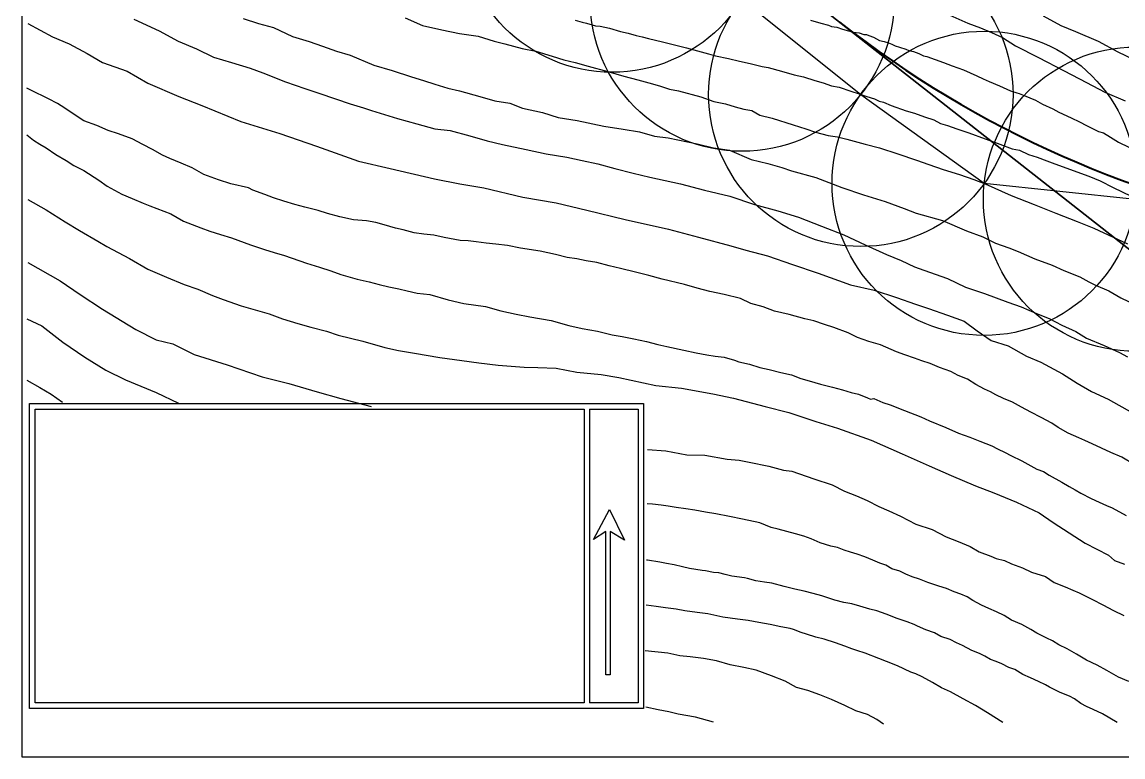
# Model space of a CAD drawing. Header units: millimetres. Extents: x 19067981 to 38137102, y 2652003 to 2652615.
# Drawn here: x 19068098.21 to 19068111.38, y 2652507.49 to 2652516.28 of the extents above; entities that cross this region are included whole.
import ezdxf

# ---------------------------------------------------------------- set-up
doc = ezdxf.new("R2010")
doc.units = ezdxf.units.MM
doc.layers.add('kurp', color=94, linetype='Continuous')

msp = doc.modelspace()

# ---------------------------------------------------------------- linework, layer by layer
at = {"color": 2, "lineweight": 35}
msp.add_line((19068098.658, 2652523.612), (19068114.499, 2652511.165), dxfattribs=at)
for points in [[(19068098.214, 2652527.698), (19068126.733, 2652527.698), (19068126.733, 2652507.485), (19068098.214, 2652507.485), (19068098.214, 2652527.698)], [(19068099.55, 2652516.315), (19068099.853, 2652516.175), (19068100.081, 2652516.05), (19068100.299, 2652515.957), (19068100.504, 2652515.858), (19068100.719, 2652515.793), (19068100.944, 2652515.726), (19068101.092, 2652515.67), (19068101.363, 2652515.564), (19068101.595, 2652515.483), (19068101.765, 2652515.427), (19068101.962, 2652515.36), (19068102.138, 2652515.302), (19068102.297, 2652515.251), (19068102.395, 2652515.222), (19068102.704, 2652515.123), (19068102.936, 2652515.06), (19068103.152, 2652515.002), (19068103.336, 2652514.982), (19068103.57, 2652514.919), (19068103.776, 2652514.858), (19068103.959, 2652514.812), (19068104.245, 2652514.755), (19068104.484, 2652514.701), (19068104.73, 2652514.661), (19068104.912, 2652514.622), (19068105.102, 2652514.582), (19068105.305, 2652514.526), (19068105.525, 2652514.47), (19068105.723, 2652514.421), (19068106.088, 2652514.341), (19068106.376, 2652514.268), (19068106.681, 2652514.194), (19068106.974, 2652514.096), (19068107.253, 2652514.019), (19068107.499, 2652513.946), (19068107.774, 2652513.836), (19068108.044, 2652513.731), (19068108.297, 2652513.612), (19068108.554, 2652513.498), (19068108.728, 2652513.426), (19068108.886, 2652513.351), (19068109, 2652513.31), (19068109.282, 2652513.211), (19068109.498, 2652513.106), (19068109.724, 2652513.03), (19068110.005, 2652512.926), (19068110.164, 2652512.871), (19068110.348, 2652512.791), (19068110.5, 2652512.731), (19068110.652, 2652512.653), (19068110.817, 2652512.577), (19068110.945, 2652512.498), (19068111.156, 2652512.408), (19068111.339, 2652512.325), (19068111.437, 2652512.272)], [(19068102.797, 2652516.331), (19068103.004, 2652516.238), (19068103.236, 2652516.187), (19068103.447, 2652516.143), (19068103.668, 2652516.11), (19068103.86, 2652516.05), (19068103.989, 2652516.018), (19068104.197, 2652515.962), (19068104.357, 2652515.931), (19068104.554, 2652515.871), (19068104.693, 2652515.827), (19068104.828, 2652515.796), (19068104.984, 2652515.752), (19068105.222, 2652515.687), (19068105.41, 2652515.631), (19068105.578, 2652515.588), (19068105.71, 2652515.55), (19068105.837, 2652515.514), (19068105.956, 2652515.475), (19068106.067, 2652515.454), (19068106.334, 2652515.382), (19068106.488, 2652515.327), (19068106.629, 2652515.3), (19068106.742, 2652515.264), (19068106.845, 2652515.236), (19068106.943, 2652515.221), (19068107.039, 2652515.166), (19068107.185, 2652515.128), (19068107.436, 2652515.047), (19068107.59, 2652515.001), (19068107.703, 2652514.96), (19068107.857, 2652514.92), (19068107.965, 2652514.905), (19068108.08, 2652514.879), (19068108.299, 2652514.819), (19068108.471, 2652514.772), (19068108.69, 2652514.7), (19068108.912, 2652514.628), (19068109.061, 2652514.575), (19068109.232, 2652514.515), (19068109.426, 2652514.455), (19068109.596, 2652514.395), (19068109.735, 2652514.344), (19068110.045, 2652514.204), (19068110.319, 2652514.096), (19068110.58, 2652513.992), (19068110.834, 2652513.893), (19068111.033, 2652513.814), (19068111.435, 2652513.626)], [(19068104.828, 2652516.3), (19068104.914, 2652516.277), (19068104.966, 2652516.265), (19068105.072, 2652516.233), (19068105.13, 2652516.229), (19068105.24, 2652516.204), (19068105.373, 2652516.167), (19068105.463, 2652516.144), (19068105.559, 2652516.117), (19068105.63, 2652516.101), (19068105.708, 2652516.083), (19068105.872, 2652516.04), (19068106.16, 2652515.97), (19068106.424, 2652515.898), (19068106.509, 2652515.875), (19068106.664, 2652515.843), (19068106.794, 2652515.811), (19068106.922, 2652515.782), (19068107.065, 2652515.748), (19068107.139, 2652515.734), (19068107.297, 2652515.692), (19068107.449, 2652515.647), (19068107.559, 2652515.622), (19068107.694, 2652515.581), (19068107.797, 2652515.553), (19068107.897, 2652515.517), (19068107.988, 2652515.5), (19068108.126, 2652515.45), (19068108.227, 2652515.42), (19068108.317, 2652515.387), (19068108.411, 2652515.358), (19068108.465, 2652515.332), (19068108.516, 2652515.319), (19068108.608, 2652515.28), (19068108.787, 2652515.216), (19068108.886, 2652515.19), (19068109.006, 2652515.143), (19068109.118, 2652515.107), (19068109.198, 2652515.066), (19068109.282, 2652515.041), (19068109.396, 2652515.001), (19068109.539, 2652514.953), (19068109.734, 2652514.882), (19068109.845, 2652514.843), (19068109.909, 2652514.819), (19068110.057, 2652514.763), (19068110.143, 2652514.744), (19068110.253, 2652514.695), (19068110.356, 2652514.661), (19068110.472, 2652514.617), (19068110.566, 2652514.582), (19068110.971, 2652514.434), (19068111.11, 2652514.379), (19068111.262, 2652514.301), (19068111.479, 2652514.195)], [(19068107.646, 2652516.302), (19068107.769, 2652516.264), (19068107.859, 2652516.24), (19068107.894, 2652516.225), (19068107.957, 2652516.219), (19068108.026, 2652516.195), (19068108.1, 2652516.172), (19068108.155, 2652516.159), (19068108.226, 2652516.15), (19068108.28, 2652516.131), (19068108.312, 2652516.129), (19068108.343, 2652516.119), (19068108.399, 2652516.097), (19068108.433, 2652516.079), (19068108.469, 2652516.057), (19068108.527, 2652516.045), (19068108.578, 2652516.031), (19068108.617, 2652516.013), (19068108.656, 2652515.994), (19068108.709, 2652515.978), (19068108.783, 2652515.954), (19068108.82, 2652515.94), (19068108.875, 2652515.926), (19068108.939, 2652515.902), (19068108.994, 2652515.875), (19068109.036, 2652515.866), (19068109.236, 2652515.796), (19068109.338, 2652515.754), (19068109.475, 2652515.705), (19068109.633, 2652515.636), (19068109.708, 2652515.599), (19068109.781, 2652515.566), (19068109.904, 2652515.516), (19068110.037, 2652515.457), (19068110.11, 2652515.432), (19068110.141, 2652515.422), (19068110.201, 2652515.399), (19068110.334, 2652515.346), (19068110.417, 2652515.295), (19068110.542, 2652515.24), (19068110.614, 2652515.202), (19068110.763, 2652515.133), (19068110.861, 2652515.083), (19068110.947, 2652515.041), (19068111.09, 2652514.971), (19068111.147, 2652514.952), (19068111.231, 2652514.9), (19068111.329, 2652514.842), (19068111.45, 2652514.781)], [(19068109.275, 2652516.376), (19068109.524, 2652516.264), (19068109.679, 2652516.21), (19068109.807, 2652516.153), (19068109.942, 2652516.095), (19068110.097, 2652515.995), (19068110.37, 2652515.856), (19068110.679, 2652515.693), (19068110.945, 2652515.556), (19068111.166, 2652515.439), (19068111.406, 2652515.336)], [(19068098.282, 2652516.261), (19068098.58, 2652516.1), (19068098.776, 2652516.017), (19068098.991, 2652515.903), (19068099.178, 2652515.793), (19068099.473, 2652515.692), (19068099.717, 2652515.546), (19068100.089, 2652515.389), (19068100.363, 2652515.282), (19068100.832, 2652515.09), (19068101.297, 2652514.944), (19068101.737, 2652514.792), (19068102.238, 2652514.614), (19068102.616, 2652514.528), (19068103.148, 2652514.404), (19068103.449, 2652514.344), (19068103.737, 2652514.297), (19068104.202, 2652514.184), (19068104.601, 2652514.115), (19068104.967, 2652514.029), (19068105.426, 2652513.916), (19068105.946, 2652513.802), (19068106.303, 2652513.704), (19068106.693, 2652513.6), (19068106.872, 2652513.549), (19068107.131, 2652513.481), (19068107.429, 2652513.377), (19068107.735, 2652513.276), (19068108.121, 2652513.135), (19068108.407, 2652513.069), (19068108.672, 2652512.983), (19068108.898, 2652512.903), (19068109.056, 2652512.852), (19068109.282, 2652512.772), (19068109.482, 2652512.698), (19068109.636, 2652512.585), (19068109.804, 2652512.47), (19068110.007, 2652512.405), (19068110.227, 2652512.283), (19068110.4, 2652512.211), (19068110.659, 2652512.069), (19068110.832, 2652511.959), (19068111.004, 2652511.858), (19068111.204, 2652511.768), (19068111.497, 2652511.603)], [(19068111.516, 2652510.985), (19068111.367, 2652511.074), (19068111.235, 2652511.128), (19068111.124, 2652511.179), (19068111.012, 2652511.232), (19068110.927, 2652511.274), (19068110.852, 2652511.303), (19068110.727, 2652511.358), (19068110.607, 2652511.427), (19068110.53, 2652511.479), (19068110.401, 2652511.549), (19068110.278, 2652511.61), (19068110.166, 2652511.669), (19068110.059, 2652511.73), (19068109.953, 2652511.776), (19068109.86, 2652511.817), (19068109.795, 2652511.856), (19068109.726, 2652511.888), (19068109.621, 2652511.941), (19068109.52, 2652512.004), (19068109.412, 2652512.05), (19068109.324, 2652512.098), (19068109.188, 2652512.146), (19068109.077, 2652512.195), (19068108.976, 2652512.225), (19068108.889, 2652512.256), (19068108.773, 2652512.299), (19068108.674, 2652512.331), (19068108.482, 2652512.416), (19068108.342, 2652512.456), (19068108.206, 2652512.503), (19068108.093, 2652512.56), (19068107.924, 2652512.625), (19068107.811, 2652512.661), (19068107.685, 2652512.702), (19068107.578, 2652512.728), (19068107.387, 2652512.78), (19068107.212, 2652512.82), (19068107.077, 2652512.871), (19068106.931, 2652512.912), (19068106.805, 2652512.972), (19068106.613, 2652513.017), (19068106.44, 2652513.054), (19068106.29, 2652513.096), (19068106.138, 2652513.137), (19068105.868, 2652513.203), (19068105.71, 2652513.248), (19068105.552, 2652513.286), (19068105.372, 2652513.329), (19068105.238, 2652513.363), (19068105.088, 2652513.402), (19068104.96, 2652513.42), (19068104.849, 2652513.444), (19068104.735, 2652513.463), (19068104.593, 2652513.497), (19068104.41, 2652513.537), (19068104.177, 2652513.572), (19068104.019, 2652513.606), (19068103.879, 2652513.62), (19068103.764, 2652513.635), (19068103.646, 2652513.651), (19068103.551, 2652513.663), (19068103.452, 2652513.665), (19068103.261, 2652513.7), (19068103.14, 2652513.727), (19068103.021, 2652513.742), (19068102.905, 2652513.756), (19068102.774, 2652513.792), (19068102.68, 2652513.813), (19068102.545, 2652513.851), (19068102.445, 2652513.882), (19068102.334, 2652513.9), (19068102.177, 2652513.914), (19068102.015, 2652513.95), (19068101.867, 2652513.987), (19068101.757, 2652514.025), (19068101.597, 2652514.064), (19068101.476, 2652514.096), (19068101.346, 2652514.137), (19068101.223, 2652514.177), (19068101.119, 2652514.214), (19068100.973, 2652514.267), (19068100.921, 2652514.297), (19068100.713, 2652514.341), (19068100.563, 2652514.391), (19068100.387, 2652514.456), (19068100.247, 2652514.535), (19068100.118, 2652514.59), (19068099.98, 2652514.647), (19068099.895, 2652514.686), (19068099.775, 2652514.753), (19068099.66, 2652514.815), (19068099.532, 2652514.88), (19068099.368, 2652514.941), (19068099.245, 2652514.981), (19068099.11, 2652515.039), (19068098.952, 2652515.098), (19068098.836, 2652515.171), (19068098.727, 2652515.25), (19068098.636, 2652515.303), (19068098.532, 2652515.36), (19068098.457, 2652515.397), (19068098.39, 2652515.429), (19068098.273, 2652515.486)], [(19068098.27, 2652514.928), (19068098.352, 2652514.867), (19068098.428, 2652514.819), (19068098.504, 2652514.772), (19068098.617, 2652514.694), (19068098.742, 2652514.624), (19068098.832, 2652514.564), (19068098.953, 2652514.503), (19068099.132, 2652514.386), (19068099.232, 2652514.314), (19068099.409, 2652514.22), (19068099.532, 2652514.167), (19068099.661, 2652514.113), (19068099.744, 2652514.078), (19068099.994, 2652513.983), (19068100.145, 2652513.895), (19068100.353, 2652513.818), (19068100.461, 2652513.776), (19068100.587, 2652513.736), (19068100.721, 2652513.698), (19068100.945, 2652513.615), (19068101.113, 2652513.557), (19068101.228, 2652513.521), (19068101.352, 2652513.484), (19068101.618, 2652513.393), (19068101.773, 2652513.345), (19068101.909, 2652513.303), (19068102.026, 2652513.257), (19068102.221, 2652513.202), (19068102.366, 2652513.172), (19068102.484, 2652513.14), (19068102.599, 2652513.11), (19068102.721, 2652513.087), (19068102.819, 2652513.061), (19068102.938, 2652513.035), (19068103.09, 2652513.017), (19068103.312, 2652512.955), (19068103.496, 2652512.913), (19068103.756, 2652512.874), (19068103.941, 2652512.822), (19068104.125, 2652512.784), (19068104.286, 2652512.751), (19068104.542, 2652512.708), (19068104.752, 2652512.65), (19068104.914, 2652512.614), (19068105.098, 2652512.579), (19068105.273, 2652512.536), (19068105.391, 2652512.515), (19068105.533, 2652512.487), (19068105.681, 2652512.458), (19068105.818, 2652512.421), (19068105.925, 2652512.395), (19068106.13, 2652512.352), (19068106.277, 2652512.321), (19068106.403, 2652512.297), (19068106.504, 2652512.282), (19068106.613, 2652512.268), (19068106.734, 2652512.234), (19068106.788, 2652512.215), (19068106.915, 2652512.187), (19068107.037, 2652512.144), (19068107.148, 2652512.12), (19068107.289, 2652512.086), (19068107.416, 2652512.058), (19068107.53, 2652512.013), (19068107.627, 2652511.987), (19068107.765, 2652511.946), (19068107.909, 2652511.91), (19068108.025, 2652511.88), (19068108.129, 2652511.846), (19068108.219, 2652511.825), (19068108.326, 2652511.784), (19068108.361, 2652511.768), (19068108.4, 2652511.773), (19068108.51, 2652511.728), (19068108.595, 2652511.697), (19068108.77, 2652511.633), (19068108.962, 2652511.554), (19068109.069, 2652511.509), (19068109.262, 2652511.428), (19068109.413, 2652511.361), (19068109.55, 2652511.313), (19068109.669, 2652511.266), (19068109.813, 2652511.208), (19068109.879, 2652511.171), (19068109.974, 2652511.13), (19068110.039, 2652511.091), (19068110.172, 2652511.027), (19068110.278, 2652510.969), (19068110.352, 2652510.929), (19068110.429, 2652510.901), (19068110.499, 2652510.856), (19068110.651, 2652510.773), (19068110.738, 2652510.722), (19068110.81, 2652510.682), (19068110.876, 2652510.643), (19068111.001, 2652510.579), (19068111.097, 2652510.533), (19068111.184, 2652510.495), (19068111.253, 2652510.465), (19068111.419, 2652510.376)], [(19068098.285, 2652513.403), (19068098.668, 2652513.184), (19068098.911, 2652513.017), (19068099.178, 2652512.843), (19068099.574, 2652512.599), (19068099.819, 2652512.477), (19068100.019, 2652512.428), (19068100.273, 2652512.3), (19068100.668, 2652512.177), (19068101.087, 2652512.032), (19068101.406, 2652511.954), (19068101.745, 2652511.854), (19068102.027, 2652511.774), (19068102.389, 2652511.678)], [(19068098.273, 2652512.729), (19068098.45, 2652512.643), (19068098.701, 2652512.447), (19068098.963, 2652512.269), (19068099.216, 2652512.113), (19068099.452, 2652511.996), (19068099.818, 2652511.848), (19068100.084, 2652511.72)], [(19068098.273, 2652511.993), (19068098.427, 2652511.907), (19068098.561, 2652511.828), (19068098.697, 2652511.732)], [(19068098.273, 2652511.993), (19068098.427, 2652511.907), (19068098.561, 2652511.828), (19068098.697, 2652511.732)], [(19068098.36, 2652511.715), (19068105.648, 2652511.715), (19068105.648, 2652508.066), (19068098.304, 2652508.066), (19068098.304, 2652511.715), (19068098.36, 2652511.715)], [(19068104.938, 2652508.133), (19068098.372, 2652508.133), (19068098.372, 2652511.647), (19068104.938, 2652511.647)], [(19068104.938, 2652511.647), (19068104.938, 2652508.133)], [(19068105, 2652511.647), (19068105.581, 2652511.647), (19068105.581, 2652508.133), (19068105, 2652508.133)], [(19068105, 2652511.647), (19068105, 2652508.133)], [(19068105.696, 2652511.163), (19068105.913, 2652511.148), (19068106.166, 2652511.102), (19068106.381, 2652511.096), (19068106.649, 2652511.049), (19068106.79, 2652511.038), (19068106.909, 2652511.012), (19068107.144, 2652510.965), (19068107.32, 2652510.918), (19068107.42, 2652510.907), (19068107.685, 2652510.813), (19068107.903, 2652510.741), (19068108.051, 2652510.667), (19068108.196, 2652510.61), (19068108.321, 2652510.553), (19068108.463, 2652510.484), (19068108.582, 2652510.429), (19068108.719, 2652510.367), (19068108.903, 2652510.271), (19068109.098, 2652510.207), (19068109.265, 2652510.121), (19068109.412, 2652510.064), (19068109.555, 2652510.003), (19068109.66, 2652509.942), (19068109.802, 2652509.89), (19068109.863, 2652509.862), (19068109.963, 2652509.835), (19068110.048, 2652509.795), (19068110.181, 2652509.747), (19068110.288, 2652509.697), (19068110.453, 2652509.643), (19068110.558, 2652509.574), (19068110.689, 2652509.523), (19068110.78, 2652509.483), (19068110.857, 2652509.45), (19068111.015, 2652509.369), (19068111.141, 2652509.305), (19068111.268, 2652509.238), (19068111.391, 2652509.178)], [(19068111.452, 2652508.389), (19068111.327, 2652508.442), (19068111.19, 2652508.522), (19068111.074, 2652508.586), (19068110.947, 2652508.644), (19068110.827, 2652508.715), (19068110.714, 2652508.778), (19068110.616, 2652508.826), (19068110.538, 2652508.877), (19068110.471, 2652508.909), (19068110.353, 2652508.967), (19068110.28, 2652509.012), (19068110.173, 2652509.072), (19068110.048, 2652509.123), (19068109.959, 2652509.177), (19068109.867, 2652509.224), (19068109.777, 2652509.263), (19068109.688, 2652509.3), (19068109.586, 2652509.357), (19068109.516, 2652509.4), (19068109.443, 2652509.432), (19068109.362, 2652509.462), (19068109.269, 2652509.503), (19068109.179, 2652509.53), (19068109.047, 2652509.575), (19068108.946, 2652509.614), (19068108.861, 2652509.641), (19068108.785, 2652509.674), (19068108.713, 2652509.707), (19068108.618, 2652509.738), (19068108.546, 2652509.779), (19068108.473, 2652509.806), (19068108.39, 2652509.84), (19068108.295, 2652509.882), (19068108.201, 2652509.911), (19068108.123, 2652509.936), (19068108.045, 2652509.962), (19068107.968, 2652509.993), (19068107.888, 2652510.006), (19068107.76, 2652510.048), (19068107.652, 2652510.094), (19068107.566, 2652510.128), (19068107.464, 2652510.155), (19068107.359, 2652510.185), (19068107.257, 2652510.213), (19068107.175, 2652510.233), (19068107.039, 2652510.287), (19068106.832, 2652510.331), (19068106.674, 2652510.361), (19068106.511, 2652510.396), (19068106.387, 2652510.413), (19068106.262, 2652510.437), (19068106.154, 2652510.454), (19068106.036, 2652510.472), (19068105.943, 2652510.485), (19068105.859, 2652510.498), (19068105.754, 2652510.509), (19068105.689, 2652510.516)], [(19068105.048, 2652510.089), (19068105.24, 2652510.446), (19068105.419, 2652510.081), (19068105.248, 2652510.185), (19068105.248, 2652508.47), (19068105.196, 2652508.47), (19068105.196, 2652510.184), (19068105.048, 2652510.089)], [(19068111.312, 2652507.898), (19068111.135, 2652508.003), (19068111.023, 2652508.055), (19068110.945, 2652508.089), (19068110.879, 2652508.127), (19068110.803, 2652508.181), (19068110.74, 2652508.215), (19068110.629, 2652508.258), (19068110.56, 2652508.293), (19068110.501, 2652508.321), (19068110.454, 2652508.348), (19068110.371, 2652508.387), (19068110.274, 2652508.431), (19068110.182, 2652508.472), (19068110.089, 2652508.532), (19068110.018, 2652508.558), (19068109.931, 2652508.599), (19068109.865, 2652508.626), (19068109.795, 2652508.651), (19068109.73, 2652508.69), (19068109.664, 2652508.725), (19068109.572, 2652508.761), (19068109.462, 2652508.82), (19068109.392, 2652508.853), (19068109.314, 2652508.892), (19068109.202, 2652508.929), (19068109.129, 2652508.97), (19068109.024, 2652509.007), (19068108.923, 2652509.049), (19068108.884, 2652509.069), (19068108.802, 2652509.103), (19068108.679, 2652509.143), (19068108.55, 2652509.194), (19068108.439, 2652509.233), (19068108.355, 2652509.256), (19068108.233, 2652509.29), (19068108.137, 2652509.317), (19068108.044, 2652509.333), (19068107.936, 2652509.36), (19068107.779, 2652509.412), (19068107.676, 2652509.44), (19068107.568, 2652509.469), (19068107.455, 2652509.494), (19068107.33, 2652509.525), (19068107.183, 2652509.566), (19068107.093, 2652509.579), (19068106.991, 2652509.595), (19068106.89, 2652509.621), (19068106.853, 2652509.63), (19068106.704, 2652509.65), (19068106.624, 2652509.67), (19068106.549, 2652509.687), (19068106.484, 2652509.694), (19068106.389, 2652509.711), (19068106.35, 2652509.718), (19068106.196, 2652509.74), (19068106.115, 2652509.761), (19068106.014, 2652509.784), (19068105.921, 2652509.799), (19068105.841, 2652509.817), (19068105.696, 2652509.839), (19068105.683, 2652509.842)], [(19068109.946, 2652507.899), (19068109.76, 2652508.012), (19068109.619, 2652508.1), (19068109.468, 2652508.18), (19068109.32, 2652508.264), (19068109.209, 2652508.311), (19068109.105, 2652508.376), (19068108.98, 2652508.444), (19068108.902, 2652508.48), (19068108.845, 2652508.501), (19068108.686, 2652508.576), (19068108.554, 2652508.626), (19068108.461, 2652508.662), (19068108.298, 2652508.726), (19068108.198, 2652508.76), (19068108.139, 2652508.781), (19068108.054, 2652508.81), (19068107.942, 2652508.852), (19068107.809, 2652508.897), (19068107.707, 2652508.92), (19068107.595, 2652508.954), (19068107.533, 2652508.976), (19068107.442, 2652509.011), (19068107.4, 2652509.023), (19068107.288, 2652509.042), (19068107.16, 2652509.07), (19068107.025, 2652509.096), (19068106.898, 2652509.117), (19068106.77, 2652509.136), (19068106.597, 2652509.16), (19068106.417, 2652509.197), (19068106.287, 2652509.215), (19068106.141, 2652509.234), (19068106.038, 2652509.254), (19068105.909, 2652509.271), (19068105.798, 2652509.286), (19068105.678, 2652509.303)], [(19068108.516, 2652507.88), (19068108.439, 2652507.935), (19068108.327, 2652507.992), (19068108.186, 2652508.037), (19068108.056, 2652508.103), (19068107.897, 2652508.175), (19068107.757, 2652508.23), (19068107.611, 2652508.28), (19068107.477, 2652508.317), (19068107.341, 2652508.391), (19068107.177, 2652508.455), (19068106.995, 2652508.526), (19068106.846, 2652508.556), (19068106.684, 2652508.59), (19068106.518, 2652508.634), (19068106.365, 2652508.662), (19068106.206, 2652508.682), (19068106.081, 2652508.696), (19068105.938, 2652508.727), (19068105.666, 2652508.754)], [(19068106.483, 2652507.902), (19068106.267, 2652507.96), (19068106.061, 2652507.996), (19068105.951, 2652508.027), (19068105.824, 2652508.049), (19068105.674, 2652508.08)], [(19068106.483, 2652507.902), (19068106.267, 2652507.96), (19068106.061, 2652507.996), (19068105.951, 2652508.027), (19068105.824, 2652508.049), (19068105.674, 2652508.08)]]:
    msp.add_lwpolyline(points)
at = {"color": 1}
msp.add_lwpolyline([(19068098.66, 2652523.616), (19068099.735, 2652522.148), (19068100.968, 2652520.809), (19068102.207, 2652519.462), (19068103.753, 2652518.502), (19068105.271, 2652517.498), (19068106.826, 2652516.552), (19068108.246, 2652515.413), (19068109.722, 2652514.349), (19068111.532, 2652514.159), (19068113.306, 2652513.753), (19068115.081, 2652513.348), (19068116.892, 2652513.175), (19068118.71, 2652513.275), (19068120.507, 2652513.56), (19068122.128, 2652514.388), (19068123.474, 2652515.526)], dxfattribs=at)
at = {"color": 61}
for points in [[(19068100.859, 2652516.323), (19068101.041, 2652516.261), (19068101.22, 2652516.212), (19068101.45, 2652516.107), (19068101.648, 2652516.047), (19068101.806, 2652515.991), (19068101.976, 2652515.929), (19068102.139, 2652515.881), (19068102.421, 2652515.763), (19068102.642, 2652515.699), (19068102.872, 2652515.625), (19068103.016, 2652515.579), (19068103.149, 2652515.537), (19068103.306, 2652515.487), (19068103.446, 2652515.455), (19068103.691, 2652515.389), (19068103.867, 2652515.335), (19068104.047, 2652515.31), (19068104.201, 2652515.25), (19068104.437, 2652515.197), (19068104.626, 2652515.138), (19068104.853, 2652515.101), (19068105.174, 2652515.034), (19068105.403, 2652514.998), (19068105.599, 2652514.966), (19068105.778, 2652514.915), (19068105.943, 2652514.894), (19068106.287, 2652514.821), (19068106.484, 2652514.775), (19068106.675, 2652514.746), (19068106.933, 2652514.635), (19068107.135, 2652514.586), (19068107.303, 2652514.54), (19068107.417, 2652514.499), (19068107.707, 2652514.42), (19068108.02, 2652514.3), (19068108.277, 2652514.21), (19068108.539, 2652514.13), (19068108.763, 2652514.049), (19068108.909, 2652513.994), (19068109.223, 2652513.903), (19068109.51, 2652513.779), (19068109.706, 2652513.707), (19068109.857, 2652513.634), (19068110.018, 2652513.576), (19068110.126, 2652513.533), (19068110.327, 2652513.444), (19068110.536, 2652513.368), (19068110.672, 2652513.305), (19068110.867, 2652513.23), (19068110.972, 2652513.17), (19068111.053, 2652513.13), (19068111.211, 2652513.063), (19068111.356, 2652512.978), (19068111.53, 2652512.897)], [(19068110.427, 2652516.353), (19068110.638, 2652516.239), (19068110.815, 2652516.165), (19068111.085, 2652516.05), (19068111.319, 2652515.923), (19068111.51, 2652515.83)], [(19068098.284, 2652514.154), (19068098.502, 2652514.033), (19068098.728, 2652513.887), (19068098.902, 2652513.784), (19068099.122, 2652513.656), (19068099.229, 2652513.594), (19068099.498, 2652513.448), (19068099.718, 2652513.322), (19068099.94, 2652513.226), (19068100.153, 2652513.138), (19068100.317, 2652513.082), (19068100.492, 2652513.007), (19068100.62, 2652512.961), (19068100.835, 2652512.882), (19068100.948, 2652512.853), (19068101.17, 2652512.786), (19068101.329, 2652512.729), (19068101.511, 2652512.673), (19068101.668, 2652512.627), (19068101.857, 2652512.581), (19068101.993, 2652512.533), (19068102.29, 2652512.461), (19068102.552, 2652512.383), (19068102.717, 2652512.35), (19068102.906, 2652512.316), (19068103.209, 2652512.264), (19068103.475, 2652512.23), (19068103.678, 2652512.201), (19068103.907, 2652512.172), (19068104.22, 2652512.148), (19068104.384, 2652512.146), (19068104.601, 2652512.136), (19068104.851, 2652512.09), (19068105.14, 2652512.063), (19068105.353, 2652512.025), (19068105.796, 2652511.93), (19068106.1, 2652511.897), (19068106.475, 2652511.83), (19068106.724, 2652511.778), (19068107.1, 2652511.679), (19068107.385, 2652511.608), (19068107.708, 2652511.499), (19068107.965, 2652511.42), (19068108.368, 2652511.278), (19068108.739, 2652511.113), (19068109.064, 2652510.969), (19068109.326, 2652510.854), (19068109.618, 2652510.729), (19068109.838, 2652510.645), (19068110.108, 2652510.535), (19068110.38, 2652510.407), (19068110.546, 2652510.29), (19068110.93, 2652510.044), (19068111.208, 2652509.9), (19068111.28, 2652509.837), (19068111.401, 2652509.791)]]:
    msp.add_lwpolyline(points, dxfattribs=at)
for centre in [(19068105.271, 2652517.498), (19068106.826, 2652516.552), (19068108.246, 2652515.413), (19068109.722, 2652514.349), (19068111.532, 2652514.159)]:
    msp.add_circle(centre, 1.82)
at = {"layer": 'kurp', "lineweight": 40}
msp.add_arc((19068115.716, 2652526.106), 12.5, 231.8282, 288.4886, dxfattribs=at)

doc.saveas('drawing.dxf')
